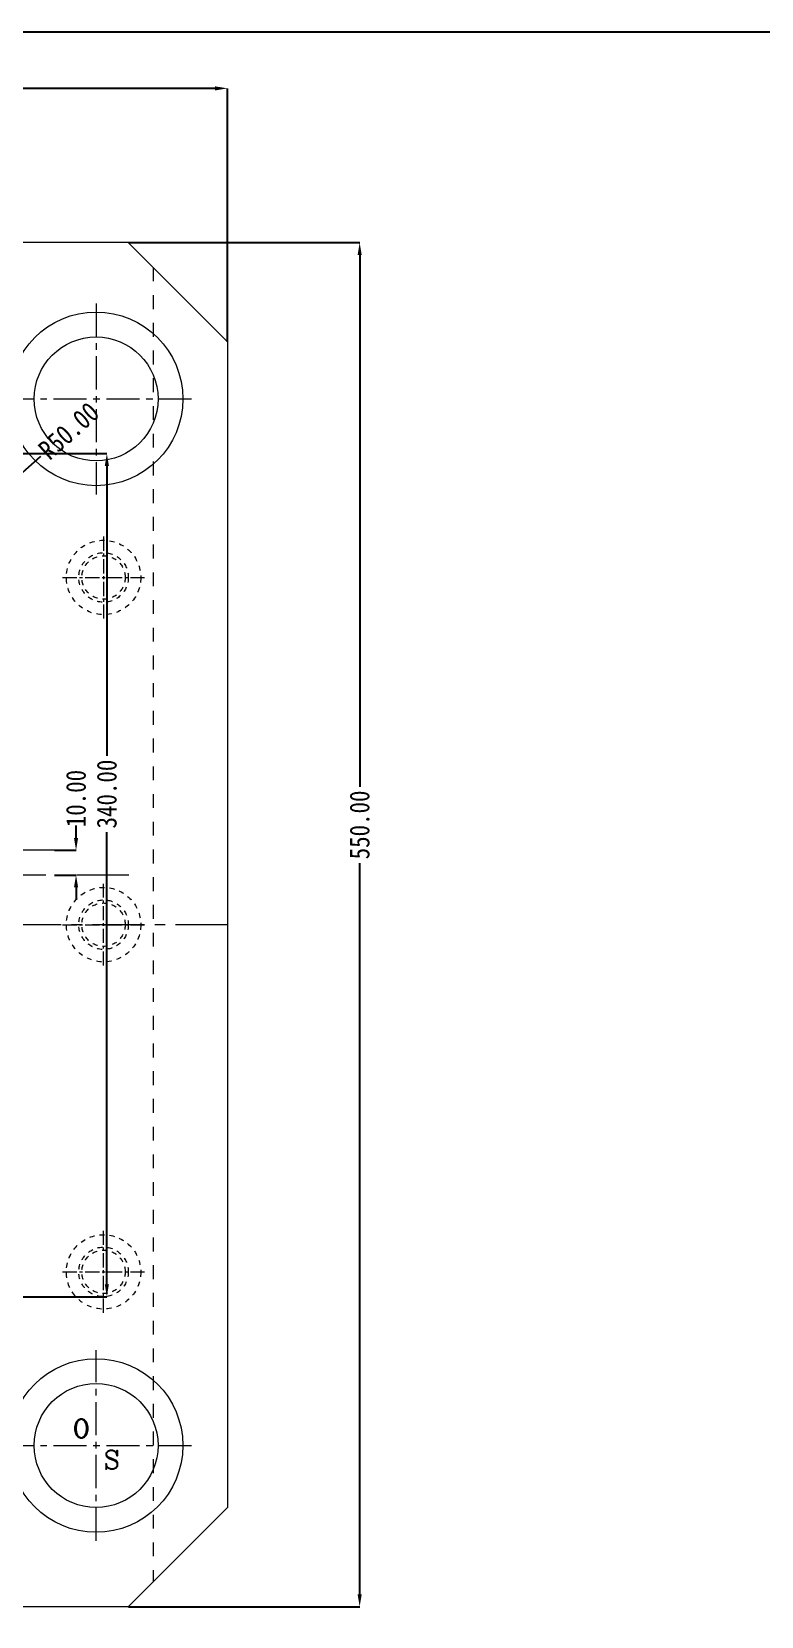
# Model space of a CAD drawing. Header units: millimetres. Extents: x -840 to 1682, y -9216 to -2117.
# Drawn here: x 568 to 862, y -4536 to -3897 of the extents above; entities that cross this region are included whole.
import ezdxf

# ---------------------------------------------------------------- set-up
doc = ezdxf.new("R2010")
doc.units = ezdxf.units.MM
doc.header["$LTSCALE"] = 16.335
doc.header["$PDMODE"] = 3
doc.header["$PDSIZE"] = 8
doc.linetypes.add('CENTER', pattern=[0.6, 0.375, -0.075, 0.075, -0.075])
doc.linetypes.add('HIDDEN', pattern=[0.2, 0.1, -0.1])
doc.layers.get('0').update_dxf_attribs({"linetype": 'CONTINUOUS'})
doc.layers.get('Defpoints').update_dxf_attribs({"linetype": 'CONTINUOUS'})
doc.layers.add('moldbase', color=7, linetype='CONTINUOUS', lineweight=20)
doc.styles.add('ROMANC', font='romanc.shx', dxfattribs={"bigfont": 'gbcbig.shx'})
doc.styles.get("Standard").update_dxf_attribs({"font": 'txt', "width": 0.85})
doc.dimstyles.get("Standard").update_dxf_attribs({"dimtxt": 3.5, "dimasz": 3.5, "dimexe": 0.18, "dimexo": 0.0625, "dimgap": 0.09, "dimtad": 1, "dimdsep": 46, "dimtxsty": 'Standard', "dimcen": 0.09, "dimadec": 0, "dimazin": 0, "dimtol": 1, "dimtp": 0.01, "dimtm": 0.01, "dimtfac": 1, "dimtofl": 0, "dimtmove": 0, "dimatfit": 3, "dimfxl": 0, "dimtolj": 1, "dimarcsym": 0})
doc.dimstyles.new('STANDARD$0', dxfattribs={"dimscale": 2, "dimtxt": 3, "dimasz": 3, "dimexe": 1.25, "dimexo": 0.625, "dimgap": 0.5, "dimtad": 0, "dimdsep": 46, "dimlunit": 6, "dimtxsty": 'Standard', "dimblk": 'CLOSEDBLANK', "dimcen": 0, "dimclrt": 2, "dimazin": 2, "dimtfac": 2, "dimtmove": 1, "dimatfit": 3, "dimfxl": 0, "dimtolj": 1, "dimtzin": 0, "dimarcsym": 0})

# ---------------------------------------------------------------- blocks, each defined once
blk = doc.blocks.new('*D514')
at = {"color": 0, "lineweight": -2}
for p, q in [((499.6, -4067.42), (598.43, -4067.42)), ((598.43, -4072.42), (598.43, -4189.37)), ((598.43, -4402.42), (598.43, -4220.15)), ((512.1, -4407.42), (598.43, -4407.42))]:
    blk.add_line(p, q, dxfattribs=at)
at = {"color": 0}
for points in [[(597.6, -4072.42), (599.27, -4072.42), (598.43, -4067.42)], [(597.6, -4402.42), (599.27, -4402.42), (598.43, -4407.42)]]:
    blk.add_solid(points, dxfattribs=at)
at = {"layer": 'Defpoints', "color": 0}
for p in [(499.6, -4067.42), (512.1, -4407.42), (598.43, -4407.42)]:
    blk.add_point(p, dxfattribs=at)
at = {"color": 0, "insert": (598.43, -4204.76), "char_height": 8, "attachment_point": 5, "rotation": 90}
blk.add_mtext('\\A1;340.00', dxfattribs=at)
blk = doc.blocks.new('*D515')
at = {"color": 0, "lineweight": -2}
for p, q in [((586, -4222.42), (586, -4217.42)), ((577.3, -4227.42), (586, -4227.42)), ((577.3, -4237.42), (586, -4237.42)), ((586, -4242.42), (586, -4247.42))]:
    blk.add_line(p, q, dxfattribs=at)
at = {"color": 0}
for points in [[(585.17, -4222.42), (586.84, -4222.42), (586, -4227.42)], [(585.17, -4242.42), (586.84, -4242.42), (586, -4237.42)]]:
    blk.add_solid(points, dxfattribs=at)
at = {"layer": 'Defpoints', "color": 0}
for p in [(577.3, -4227.42), (577.3, -4237.42), (586, -4237.42)]:
    blk.add_point(p, dxfattribs=at)
at = {"color": 0, "insert": (586, -4206.57), "char_height": 8, "attachment_point": 5, "rotation": 90}
blk.add_mtext('\\A1;10.00', dxfattribs=at)
blk = doc.blocks.new('*D600')
at = {"color": 0, "lineweight": -2}
for p, q in [((97.1, -4022.42), (97.1, -3920.22)), ((102.1, -3920.22), (348.41, -3920.22)), ((642.1, -3920.22), (379.19, -3920.22)), ((647.1, -4022.42), (647.1, -3920.22))]:
    blk.add_line(p, q, dxfattribs=at)
at = {"color": 0}
for points in [[(102.1, -3919.39), (102.1, -3921.05), (97.1, -3920.22)], [(642.1, -3919.39), (642.1, -3921.05), (647.1, -3920.22)]]:
    blk.add_solid(points, dxfattribs=at)
at = {"layer": 'Defpoints', "color": 0}
for p in [(97.1, -3920.22), (97.1, -4022.42), (647.1, -4022.42)]:
    blk.add_point(p, dxfattribs=at)
at = {"color": 0, "insert": (363.8, -3920.22), "char_height": 8, "attachment_point": 5}
blk.add_mtext('\\A1;550.00', dxfattribs=at)
blk = doc.blocks.new('*D601')
at = {"color": 0, "lineweight": -2}
for p, q in [((607.1, -3982.42), (700.44, -3982.42)), ((700.44, -3987.42), (700.44, -4201.82)), ((700.44, -4527.42), (700.44, -4232.6)), ((607.1, -4532.42), (700.44, -4532.42))]:
    blk.add_line(p, q, dxfattribs=at)
at = {"color": 0}
for points in [[(699.61, -3987.42), (701.28, -3987.42), (700.44, -3982.42)], [(699.61, -4527.42), (701.28, -4527.42), (700.44, -4532.42)]]:
    blk.add_solid(points, dxfattribs=at)
at = {"layer": 'Defpoints', "color": 0}
for p in [(607.1, -3982.42), (607.1, -4532.42), (700.44, -4532.42)]:
    blk.add_point(p, dxfattribs=at)
at = {"color": 0, "insert": (700.44, -4217.21), "char_height": 8, "attachment_point": 5, "rotation": 90}
blk.add_mtext('\\A1;550.00', dxfattribs=at)
blk = doc.blocks.new('*D635')
at = {"color": 0, "linetype": 'Continuous', "lineweight": -2}
blk.add_line((571.61, -4068.6), (558.07, -4080.73), dxfattribs=at)
at = {"color": 0, "lineweight": -2}
for p, q in [((517.1, -4120.1), (517.1, -4114.75)), ((514.43, -4117.42), (519.77, -4117.42))]:
    blk.add_line(p, q, dxfattribs=at)
at = {"color": 0}
blk.add_solid([(557.51, -4080.11), (558.62, -4081.35), (554.34, -4084.06)], dxfattribs=at)
at = {"layer": 'Defpoints', "color": 0}
for p in [(554.34, -4084.06), (517.1, -4117.42)]:
    blk.add_point(p, dxfattribs=at)
at = {"color": 0, "insert": (583.07, -4058.33), "char_height": 8, "attachment_point": 5, "rotation": 41.85384}
blk.add_mtext('\\A1;R50.00', dxfattribs=at)

msp = doc.modelspace()

# ---------------------------------------------------------------- linework, layer by layer
msp.add_lwpolyline([(-2.436, -3897.363), (1541.452, -3897.363), (1541.452, -5082.754), (-2.436, -5082.754)], close=True)
at = {"layer": 'moldbase'}
for p, q in [((607.099, -3982.425), (137.099, -3982.425)), ((647.099, -4022.425), (607.099, -3982.425)), ((647.099, -4022.425), (647.099, -4492.425)), ((607.099, -4532.425), (647.099, -4492.425)), ((607.099, -4532.425), (137.099, -4532.425))]:
    msp.add_line(p, q, dxfattribs=at)
at = {"layer": 'moldbase', "color": 8, "linetype": 'HIDDEN', "ltscale": 3.420875}
msp.add_line((617.099, -3992.425), (617.099, -4522.425), dxfattribs=at)
at = {"layer": 'moldbase', "color": 1, "linetype": 'CENTER', "ltscale": 2.176921}
for p, q in [((594.099, -4006.925), (594.099, -4083.925)), ((555.599, -4045.425), (632.599, -4045.425)), ((594.099, -4505.925), (594.099, -4428.925)), ((555.599, -4467.425), (632.599, -4467.425))]:
    msp.add_line(p, q, dxfattribs=at)
at = {"layer": 'moldbase', "color": 1, "linetype": 'CENTER', "ltscale": 0.932966}
for p, q in [((597.099, -4100.925), (597.099, -4133.925)), ((580.599, -4117.425), (613.599, -4117.425)), ((597.099, -4273.925), (597.099, -4240.925)), ((580.599, -4257.425), (613.599, -4257.425)), ((597.099, -4413.925), (597.099, -4380.925)), ((580.599, -4397.425), (613.599, -4397.425))]:
    msp.add_line(p, q, dxfattribs=at)
at = {"layer": 'moldbase', "color": 1, "linetype": 'CENTER', "ltscale": 3.420875}
for p, q in [((577.305, -4227.425), (166.894, -4227.425)), ((607.305, -4237.425), (136.894, -4237.425)), ((647.099, -4257.425), (97.099, -4257.425))]:
    msp.add_line(p, q, dxfattribs=at)
at = {"layer": 'moldbase'}
for centre, radius in [((594.099, -4045.425), 35), ((594.099, -4045.425), 25), ((594.099, -4467.425), 35), ((594.099, -4467.425), 25)]:
    msp.add_circle(centre, radius, dxfattribs=at)
at = {"layer": 'moldbase', "color": 8, "linetype": 'HIDDEN', "ltscale": 1.243955}
for centre, radius in [((597.099, -4117.425), 15), ((597.099, -4117.425), 10), ((597.099, -4117.425), 8.75), ((597.099, -4257.425), 15), ((597.099, -4257.425), 10), ((597.099, -4257.425), 8.75), ((597.099, -4397.425), 15), ((597.099, -4397.425), 10), ((597.099, -4397.425), 8.75)]:
    msp.add_circle(centre, radius, dxfattribs=at)

# ---------------------------------------------------------------- texts
at = {"layer": 'moldbase', "style": 'ROMANC'}
for s, p in [('O', (584.588, -4464.335)), ('S', (597.189, -4476.935))]:
    msp.add_text(s, height=7.5, dxfattribs=at).set_placement(p)

# ---------------------------------------------------------------- dimensions: what is measured, and where the dimension line sits
dim = msp.add_linear_dim(base=(97.099, -3920.221), p1=(647.099, -4022.425), p2=(97.099, -4022.425), dimstyle='STANDARD$0', override={"dimscale": 1, "dimtxt": 8, "dimasz": 5, "dimexe": 0, "dimexo": 0, "dimgap": 0.09, "dimzin": 0, "dimlunit": 2, "dimcen": 2.673, "dimclrt": 0, "dimadec": 0, "dimazin": 0, "dimtp": 0.01, "dimtm": 0.01, "dimtfac": 1, "dimtofl": 0, "dimtmove": 0})
dim.commit()
dim.dimension.update_dxf_attribs({"geometry": '*D600', "text_midpoint": (363.798, -3920.221), "dimtype": 160})
for base, p1, p2, dimstyle, override, picture, middle in [((700.445, -4532.425), (607.099, -3982.425), (607.099, -4532.425), 'STANDARD$0', {"dimscale": 1, "dimtxt": 8, "dimasz": 5, "dimexe": 0, "dimexo": 0, "dimgap": 0.09, "dimzin": 0, "dimlunit": 2, "dimcen": 2.673, "dimclrt": 0, "dimadec": 0, "dimazin": 0, "dimtp": 0.01, "dimtm": 0.01, "dimtfac": 1, "dimtofl": 0, "dimtmove": 0}, '*D601', (700.445, -4217.209)), ((598.434, -4407.425), (499.599, -4067.425), (512.099, -4407.425), 'Standard', {"dimtxt": 8, "dimasz": 5, "dimexe": 0, "dimexo": 0, "dimtad": 0, "dimzin": 0, "dimcen": 2.673, "dimtol": 0, "dimtzin": 0}, '*D514', (598.434, -4204.764)), ((586.004, -4237.425), (577.305, -4227.425), (577.305, -4237.425), 'Standard', {"dimtxt": 8, "dimasz": 5, "dimexe": 0, "dimexo": 0, "dimtad": 0, "dimzin": 0, "dimcen": 2.673, "dimtol": 0, "dimtzin": 0}, '*D515', (586.004, -4206.568))]:
    dim = msp.add_linear_dim(base=base, p1=p1, p2=p2, angle=90, dimstyle=dimstyle, override=override)
    dim.commit()
    dim.dimension.update_dxf_attribs({"geometry": picture, "text_midpoint": middle, "dimtype": 160})
dim = msp.add_radius_dim(center=(517.099, -4117.425), mpoint=(554.342, -4084.063), dimstyle='Standard', override={"dimtxt": 8, "dimasz": 5, "dimexe": 0, "dimexo": 0, "dimtad": 0, "dimzin": 0, "dimcen": 2.673, "dimtol": 0, "dimfxl": 1.25, "dimtzin": 0})
dim.commit()
dim.dimension.update_dxf_attribs({"geometry": '*D635', "text_midpoint": (583.07, -4058.328), "dimtype": 164})

doc.saveas('drawing.dxf')
